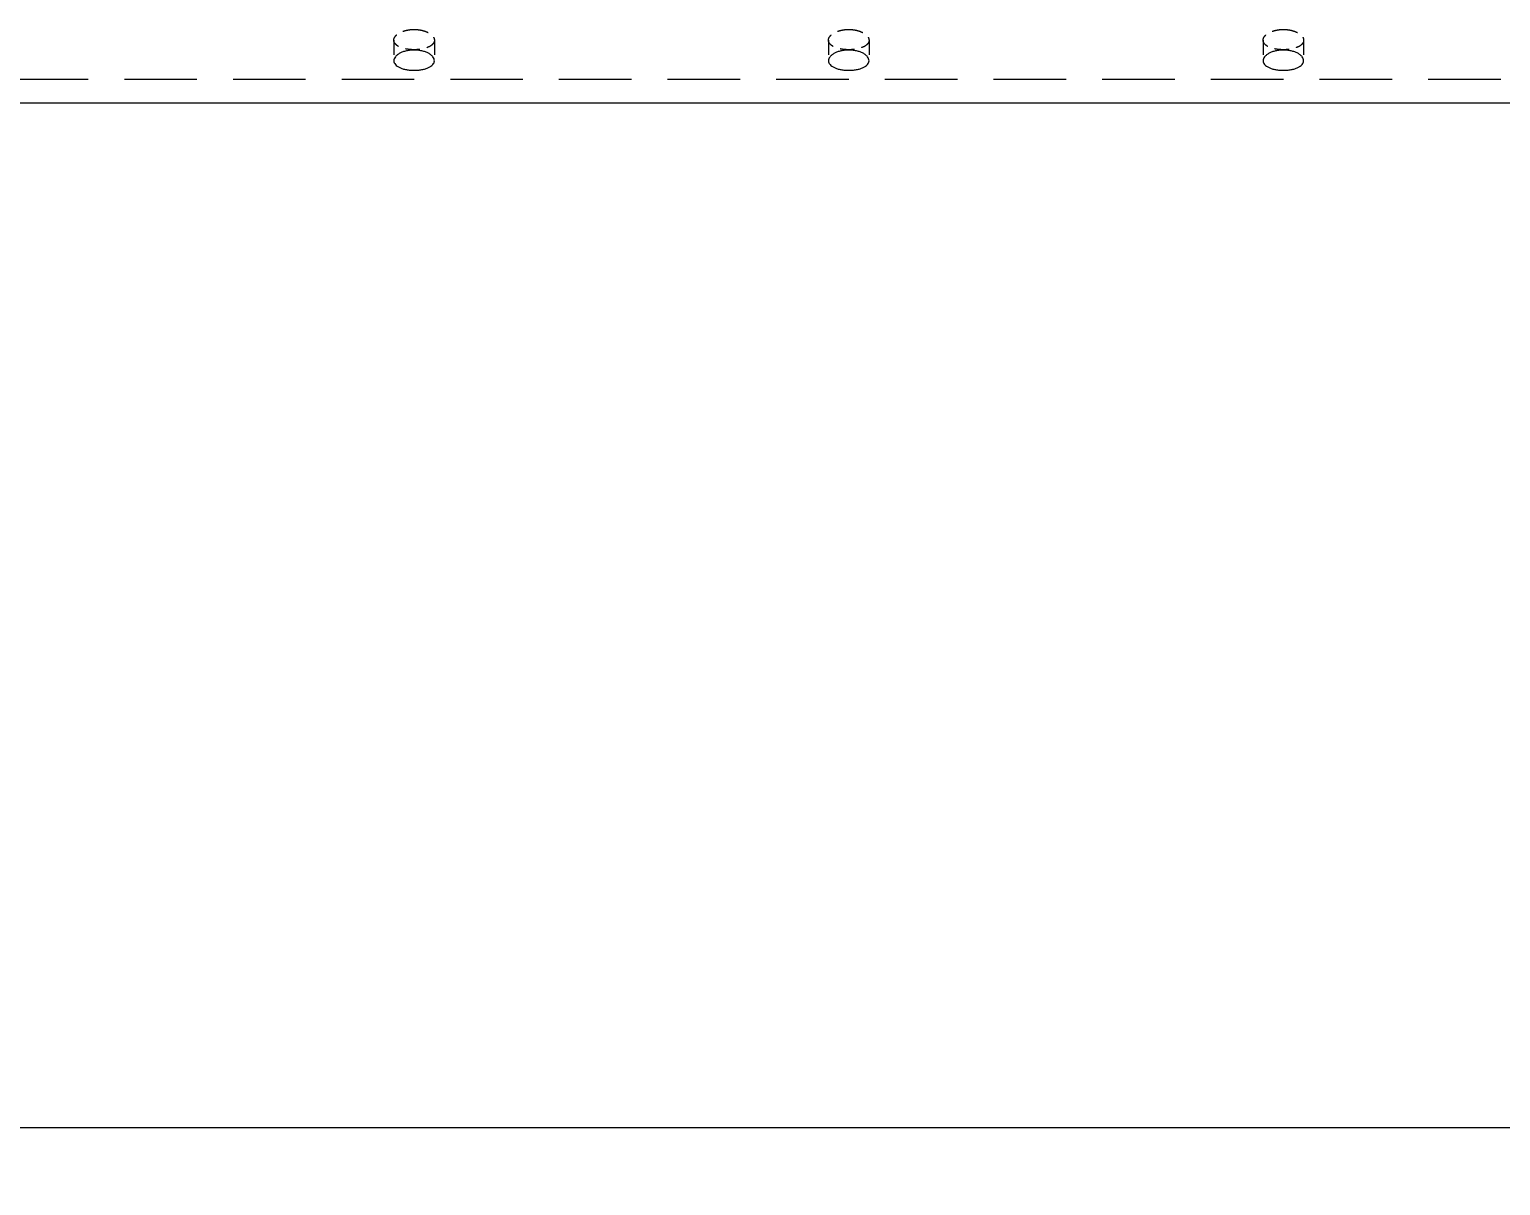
# Model space of a CAD drawing. Header units: millimetres. Extents: x -46397 to 283259, y -8690 to 23983.
# Drawn here: x 158839 to 159347, y -67 to 332 of the extents above; entities that cross this region are included whole.
import ezdxf

# ---------------------------------------------------------------- set-up
doc = ezdxf.new("R2010")
doc.units = ezdxf.units.MM
doc.linetypes.add('HIDDENX2', pattern=[0.75, 0.5, -0.25])
doc.layers.get('Defpoints').update_dxf_attribs({"lineweight": 0})
doc.layers.add('flashshoot', color=7, linetype='Continuous')
doc.layers.add('PHANTOM 2', color=8, linetype='Continuous', lineweight=0)
doc.styles.add('GHI CHÚ 1', font='isocp_IV25.ttf', dxfattribs={"width": 0.8})
doc.dimstyles.new('1-30SCALE', dxfattribs={"dimtxt": 75, "dimasz": 75, "dimexe": 37.5, "dimexo": 30, "dimgap": 30, "dimtad": 1, "dimtoh": 1, "dimdec": 0, "dimdsep": 46, "dimtxsty": 'GHI CHÚ 1', "dimcen": 0.09, "dimclrd": 256, "dimclre": 256, "dimclrt": 2, "dimadec": 0, "dimazin": 0, "dimtfac": 1, "dimtdec": 0, "dimtofl": 0, "dimtmove": 0, "dimatfit": 3, "dimfxl": 1, "dimlwd": 0, "dimlwe": 0, "dimarcsym": 0})

# ---------------------------------------------------------------- blocks, each defined once
blk = doc.blocks.new('A$C90275d84')
at = {"color": 1, "linetype": 'HIDDENX2', "lineweight": 0, "ltscale": 50}
blk.add_line((101.37, 1960), (101.37, -3000), dxfattribs=at)
at = {"color": 2, "linetype": 'Continuous', "lineweight": 0, "ltscale": 10}
blk.add_line((109.55, 1960), (109.55, -3000), dxfattribs=at)
at = {"color": 1, "linetype": 'HIDDENX2', "lineweight": 0, "ltscale": 10}
for p, q in [((87.79, 317), (94.87, 317)), ((87.79, 303), (94.87, 303)), ((87.79, 167), (94.87, 167)), ((87.79, 153), (94.87, 153)), ((87.79, 17), (94.87, 17)), ((87.79, 3), (94.87, 3))]:
    blk.add_line(p, q, dxfattribs=at)
for points in [[(84.08, 310), (84.08, 309.56), (84.1, 309.11), (84.2, 308.2), (84.28, 307.75), (84.48, 306.89), (84.6, 306.48), (84.88, 305.71), (85.04, 305.36), (85.38, 304.74), (85.57, 304.45), (85.97, 303.93), (86.19, 303.71), (86.64, 303.35), (86.88, 303.22), (87.34, 303.04), (87.57, 303), (88.01, 303), (88.23, 303.04), (88.68, 303.22), (88.89, 303.35), (89.3, 303.71), (89.5, 303.93), (89.86, 304.45), (90.02, 304.74), (90.3, 305.36), (90.43, 305.71), (90.66, 306.48), (90.76, 306.89), (90.92, 307.75), (90.98, 308.2), (91.06, 309.11), (91.08, 309.56), (91.08, 310.44), (91.06, 310.89), (90.98, 311.8), (90.92, 312.25), (90.76, 313.11), (90.66, 313.52), (90.43, 314.29), (90.3, 314.64), (90.02, 315.26), (89.86, 315.55), (89.5, 316.07), (89.3, 316.29), (88.89, 316.65), (88.68, 316.78), (88.23, 316.96), (88.01, 317), (87.57, 317), (87.34, 316.96), (86.88, 316.78), (86.64, 316.65), (86.19, 316.29), (85.97, 316.07), (85.57, 315.55), (85.38, 315.26), (85.04, 314.64), (84.88, 314.29), (84.6, 313.52), (84.48, 313.11), (84.28, 312.25), (84.2, 311.8), (84.1, 310.89), (84.08, 310.44), (84.08, 310)], [(84.08, 160), (84.08, 159.56), (84.1, 159.11), (84.2, 158.2), (84.28, 157.75), (84.48, 156.89), (84.6, 156.48), (84.88, 155.71), (85.04, 155.36), (85.38, 154.74), (85.57, 154.45), (85.97, 153.93), (86.19, 153.71), (86.64, 153.35), (86.88, 153.22), (87.34, 153.04), (87.57, 153), (88.01, 153), (88.23, 153.04), (88.68, 153.22), (88.89, 153.35), (89.3, 153.71), (89.5, 153.93), (89.86, 154.45), (90.02, 154.74), (90.3, 155.36), (90.43, 155.71), (90.66, 156.48), (90.76, 156.89), (90.92, 157.75), (90.98, 158.2), (91.06, 159.11), (91.08, 159.56), (91.08, 160.44), (91.06, 160.89), (90.98, 161.8), (90.92, 162.25), (90.76, 163.11), (90.66, 163.52), (90.43, 164.29), (90.3, 164.64), (90.02, 165.26), (89.86, 165.55), (89.5, 166.07), (89.3, 166.29), (88.89, 166.65), (88.68, 166.78), (88.23, 166.96), (88.01, 167), (87.57, 167), (87.34, 166.96), (86.88, 166.78), (86.64, 166.65), (86.19, 166.29), (85.97, 166.07), (85.57, 165.55), (85.38, 165.26), (85.04, 164.64), (84.88, 164.29), (84.6, 163.52), (84.48, 163.11), (84.28, 162.25), (84.2, 161.8), (84.1, 160.89), (84.08, 160.44), (84.08, 160)], [(84.08, 10), (84.08, 9.56), (84.1, 9.11), (84.2, 8.2), (84.28, 7.75), (84.48, 6.89), (84.6, 6.48), (84.88, 5.71), (85.04, 5.36), (85.38, 4.74), (85.57, 4.45), (85.97, 3.93), (86.19, 3.71), (86.64, 3.35), (86.88, 3.22), (87.34, 3.04), (87.57, 3), (88.01, 3), (88.23, 3.04), (88.68, 3.22), (88.89, 3.35), (89.3, 3.71), (89.5, 3.93), (89.86, 4.45), (90.02, 4.74), (90.3, 5.36), (90.43, 5.71), (90.66, 6.48), (90.76, 6.89), (90.92, 7.75), (90.98, 8.2), (91.06, 9.11), (91.08, 9.56), (91.08, 10.44), (91.06, 10.89), (90.98, 11.8), (90.92, 12.25), (90.76, 13.11), (90.66, 13.52), (90.43, 14.29), (90.3, 14.64), (90.02, 15.26), (89.86, 15.55), (89.5, 16.07), (89.3, 16.29), (88.89, 16.65), (88.68, 16.78), (88.23, 16.96), (88.01, 17), (87.57, 17), (87.34, 16.96), (86.88, 16.78), (86.64, 16.65), (86.19, 16.29), (85.97, 16.07), (85.57, 15.55), (85.38, 15.26), (85.04, 14.64), (84.88, 14.29), (84.6, 13.52), (84.48, 13.11), (84.28, 12.25), (84.2, 11.8), (84.1, 10.89), (84.08, 10.44), (84.08, 10)]]:
    blk.add_open_spline(points, degree=3, knots=[0, 0, 0, 0, 1.318854, 1.318854, 2.637708, 2.637708, 3.956563, 3.956563, 5.275417, 5.275417, 6.59427, 6.59427, 7.913123, 7.913123, 9.231977, 9.231977, 10.55083, 10.55083, 11.869683, 11.869683, 13.188536, 13.188536, 14.507389, 14.507389, 15.826243, 15.826243, 17.145097, 17.145097, 18.463951, 18.463951, 19.782805, 19.782805, 21.10166, 21.10166, 22.420514, 22.420514, 23.739368, 23.739368, 25.058222, 25.058222, 26.377077, 26.377077, 27.69593, 27.69593, 29.014783, 29.014783, 30.333636, 30.333636, 31.652489, 31.652489, 32.971343, 32.971343, 34.290196, 34.290196, 35.609049, 35.609049, 36.927902, 36.927902, 38.246757, 38.246757, 39.565611, 39.565611, 40.884465, 40.884465, 42.203319, 42.203319, 42.203319, 42.203319], dxfattribs=at)
at = {"color": 2, "linetype": 'Continuous', "lineweight": 0, "ltscale": 10}
for points in [[(91.18, 310), (91.18, 310.44), (91.2, 310.89), (91.3, 311.8), (91.38, 312.25), (91.57, 313.11), (91.69, 313.52), (91.98, 314.29), (92.13, 314.64), (92.47, 315.26), (92.66, 315.55), (93.06, 316.07), (93.28, 316.29), (93.73, 316.65), (93.96, 316.78), (94.42, 316.96), (94.65, 317), (95.09, 317), (95.32, 316.96), (95.76, 316.78), (95.98, 316.65), (96.39, 316.29), (96.59, 316.07), (96.94, 315.55), (97.11, 315.26), (97.39, 314.64), (97.53, 314.29), (97.76, 313.52), (97.86, 313.11), (98.02, 312.25), (98.08, 311.8), (98.16, 310.89), (98.18, 310.44), (98.18, 309.56), (98.16, 309.11), (98.08, 308.2), (98.02, 307.75), (97.86, 306.89), (97.76, 306.48), (97.53, 305.71), (97.39, 305.36), (97.11, 304.74), (96.94, 304.45), (96.59, 303.93), (96.39, 303.71), (95.98, 303.35), (95.76, 303.22), (95.32, 303.04), (95.09, 303), (94.65, 303), (94.42, 303.04), (93.96, 303.22), (93.73, 303.35), (93.28, 303.71), (93.06, 303.93), (92.66, 304.45), (92.47, 304.74), (92.13, 305.36), (91.98, 305.71), (91.69, 306.48), (91.57, 306.89), (91.38, 307.75), (91.3, 308.2), (91.2, 309.11), (91.18, 309.56), (91.18, 310)], [(91.18, 160), (91.18, 160.44), (91.2, 160.89), (91.3, 161.8), (91.38, 162.25), (91.57, 163.11), (91.69, 163.52), (91.98, 164.29), (92.13, 164.64), (92.47, 165.26), (92.66, 165.55), (93.06, 166.07), (93.28, 166.29), (93.73, 166.65), (93.96, 166.78), (94.42, 166.96), (94.65, 167), (95.09, 167), (95.32, 166.96), (95.76, 166.78), (95.98, 166.65), (96.39, 166.29), (96.59, 166.07), (96.94, 165.55), (97.11, 165.26), (97.39, 164.64), (97.53, 164.29), (97.76, 163.52), (97.86, 163.11), (98.02, 162.25), (98.08, 161.8), (98.16, 160.89), (98.18, 160.44), (98.18, 159.56), (98.16, 159.11), (98.08, 158.2), (98.02, 157.75), (97.86, 156.89), (97.76, 156.48), (97.53, 155.71), (97.39, 155.36), (97.11, 154.74), (96.94, 154.45), (96.59, 153.93), (96.39, 153.71), (95.98, 153.35), (95.76, 153.22), (95.32, 153.04), (95.09, 153), (94.65, 153), (94.42, 153.04), (93.96, 153.22), (93.73, 153.35), (93.28, 153.71), (93.06, 153.93), (92.66, 154.45), (92.47, 154.74), (92.13, 155.36), (91.98, 155.71), (91.69, 156.48), (91.57, 156.89), (91.38, 157.75), (91.3, 158.2), (91.2, 159.11), (91.18, 159.56), (91.18, 160)], [(91.18, 10), (91.18, 10.44), (91.2, 10.89), (91.3, 11.8), (91.38, 12.25), (91.57, 13.11), (91.69, 13.52), (91.98, 14.29), (92.13, 14.64), (92.47, 15.26), (92.66, 15.55), (93.06, 16.07), (93.28, 16.29), (93.73, 16.65), (93.96, 16.78), (94.42, 16.96), (94.65, 17), (95.09, 17), (95.32, 16.96), (95.76, 16.78), (95.98, 16.65), (96.39, 16.29), (96.59, 16.07), (96.94, 15.55), (97.11, 15.26), (97.39, 14.64), (97.53, 14.29), (97.76, 13.52), (97.86, 13.11), (98.02, 12.25), (98.08, 11.8), (98.16, 10.89), (98.18, 10.44), (98.18, 9.56), (98.16, 9.11), (98.08, 8.2), (98.02, 7.75), (97.86, 6.89), (97.76, 6.48), (97.53, 5.71), (97.39, 5.36), (97.11, 4.74), (96.94, 4.45), (96.59, 3.93), (96.39, 3.71), (95.98, 3.35), (95.76, 3.22), (95.32, 3.04), (95.09, 3), (94.65, 3), (94.42, 3.04), (93.96, 3.22), (93.73, 3.35), (93.28, 3.71), (93.06, 3.93), (92.66, 4.45), (92.47, 4.74), (92.13, 5.36), (91.98, 5.71), (91.69, 6.48), (91.57, 6.89), (91.38, 7.75), (91.3, 8.2), (91.2, 9.11), (91.18, 9.56), (91.18, 10)]]:
    blk.add_open_spline(points, degree=3, knots=[0, 0, 0, 0, 1.318789, 1.318789, 2.637578, 2.637578, 3.956368, 3.956368, 5.275157, 5.275157, 6.593945, 6.593945, 7.912734, 7.912734, 9.231522, 9.231522, 10.550311, 10.550311, 11.869099, 11.869099, 13.187888, 13.187888, 14.506676, 14.506676, 15.825465, 15.825465, 17.144254, 17.144254, 18.463043, 18.463043, 19.781833, 19.781833, 21.100622, 21.100622, 22.419411, 22.419411, 23.7382, 23.7382, 25.05699, 25.05699, 26.375779, 26.375779, 27.694567, 27.694567, 29.013356, 29.013356, 30.332144, 30.332144, 31.650933, 31.650933, 32.969721, 32.969721, 34.28851, 34.28851, 35.607298, 35.607298, 36.926087, 36.926087, 38.244876, 38.244876, 39.563665, 39.563665, 40.882454, 40.882454, 42.201244, 42.201244, 42.201244, 42.201244], dxfattribs=at)
blk = doc.blocks.new('*D621')
at = {"layer": 'Defpoints', "color": 0, "transparency": 16777216}
for p in [(156121.93, 321.49, -1.5), (160771.93, 321.49, -1.5), (160771.93, -46.65)]:
    blk.add_point(p, dxfattribs=at)
at = {"layer": 'PHANTOM 2', "linetype": 'Continuous', "lineweight": 0, "transparency": 16777216}
for p, q in [((156121.93, 301.49), (156121.93, -66.65)), ((160771.93, 301.49), (160771.93, -66.65)), ((156166.93, -46.65), (160726.93, -46.65))]:
    blk.add_line(p, q, dxfattribs=at)
at = {"layer": 'PHANTOM 2', "transparency": 16777216}
for points in [[(156166.93, -39.15), (156166.93, -54.15), (156121.93, -46.65)], [(160726.93, -39.15), (160726.93, -54.15), (160771.93, -46.65)]]:
    blk.add_solid(points, dxfattribs=at)
at = {"layer": 'PHANTOM 2', "color": 2, "transparency": 16777216, "insert": (158446.93, -0.53), "char_height": 50, "attachment_point": 5, "style": 'GHI CHÚ 1'}
blk.add_mtext('P150x31=4650', dxfattribs=at)

msp = doc.modelspace()

# ---------------------------------------------------------------- block references
at = {"layer": 'flashshoot', "rotation": 270}
msp.add_blockref('A$C90275d84', (158961.93, 416.21, -1.5), dxfattribs=at)

# ---------------------------------------------------------------- dimensions: what is measured, and where the dimension line sits
at = {"layer": 'PHANTOM 2'}
dim = msp.add_linear_dim(base=(160771.93, -46.65), p1=(156121.93, 321.49, -1.5), p2=(160771.93, 321.49, -1.5), text='P150x31=<>', dimstyle='1-30SCALE', override={"dimtxt": 50, "dimasz": 45, "dimexe": 20, "dimexo": 20, "dimgap": 20, "dimpost": '', "dimtmove": 1}, dxfattribs=at)
dim.commit()
dim.dimension.update_dxf_attribs({"geometry": '*D621', "text_midpoint": (158446.93, -0.53)})

doc.saveas('drawing.dxf')
